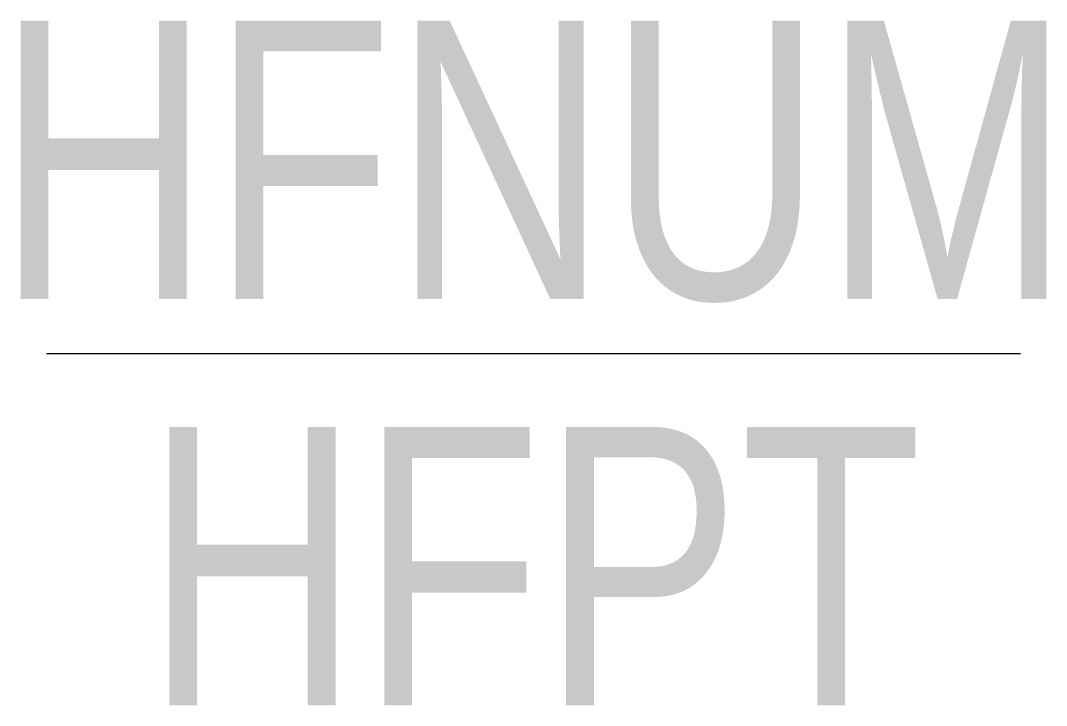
# Model space of a CAD drawing. Extents: x -3.69 to 3.69, y -2.53 to 2.39.
import ezdxf
from ezdxf.enums import TextEntityAlignment as Align

# ---------------------------------------------------------------- set-up
doc = ezdxf.new("R2010")
doc.units = 0
doc.layers.get('0').update_dxf_attribs({"linetype": 'CONTINUOUS'})

msp = doc.modelspace()

# ---------------------------------------------------------------- linework, layer by layer
msp.add_line((3.5, 0), (-3.5, 0))

# ---------------------------------------------------------------- texts
at = {"width": 0.8}
for tag, text, p in [('HFNUM', 'X-1', (0, 1.3938)), ('HFPT', '(100)', (0, -1.5258))]:
    msp.add_attdef(tag, text=text, height=2, dxfattribs=at).set_placement(p, align=Align.MIDDLE_CENTER)

doc.saveas('drawing.dxf')
